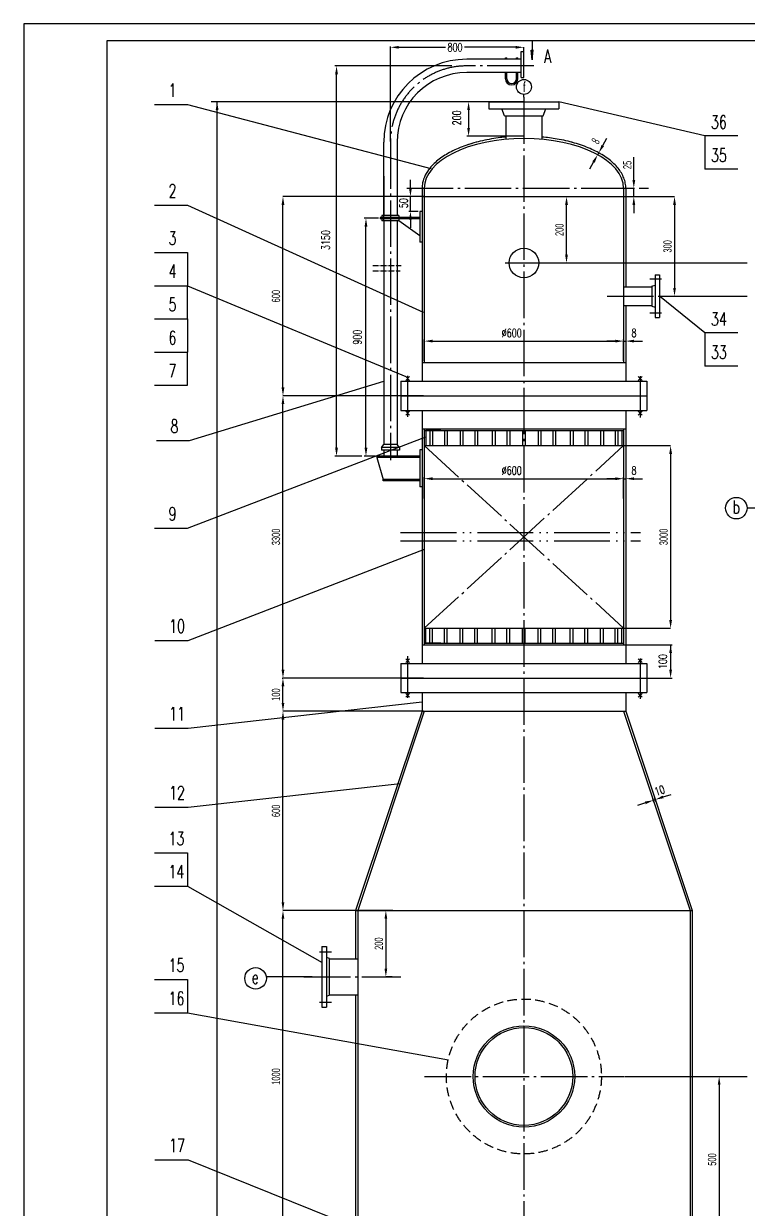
# Model space of a CAD drawing. Extents: x -16247 to -10307, y 4801 to 15314.
# Drawn here: x -16247 to -14069, y 11746 to 15314 of the extents above; entities that cross this region are included whole.
import ezdxf

# ---------------------------------------------------------------- set-up
doc = ezdxf.new("R2010")
doc.units = 0
doc.header["$LTSCALE"] = 70
doc.header["$MEASUREMENT"] = 0
for name, pattern in [('ACAD_ISO05W100', [33, 24, -3, 0, -3, 0, -3]), ('CENTER', [2.5, 2, -0.2, 0.1, -0.2]), ('DASHED', [0.6, 0.4, -0.2]), ('PHANTOM', [2.3, 1.5, -0.2, 0.1, -0.2, 0.1, -0.2])]:
    doc.linetypes.add(name, pattern=pattern)
doc.layers.get('0').update_dxf_attribs({"linetype": 'CONTINUOUS'})
for name, color, linetype in [('1', 1, 'CENTER'), ('2', 2, 'DASHED'), ('3', 3, 'CONTINUOUS'), ('5', 5, 'PHANTOM'), ('6', 6, 'CONTINUOUS'), ('LS', 3, 'CONTINUOUS')]:
    doc.layers.add(name, color=color, linetype=linetype)
doc.styles.add('HZ', font='TXT.SHX', dxfattribs={"width": 0.7, "bigfont": 'HZTXT.SHX'})
doc.styles.add('HZ1', font='TXT.SHX', dxfattribs={"width": 0.7, "bigfont": 'HZTXT.SHX'})
doc.styles.get("Standard").update_dxf_attribs({"font": 'GBTXT', "width": 0.67, "bigfont": 'INTECAD'})

msp = doc.modelspace()

# ---------------------------------------------------------------- hatches: boundary and pattern name
at = {"layer": '3'}
h = msp.add_hatch(color=256, dxfattribs=at)
h.paths.add_polyline_path([(-14713.8, 15233.6), (-14716.8, 15233.6), (-14716.8, 15204.7)])
h.paths.add_polyline_path([(-14716.8, 15233.6), (-14719.8, 15233.6), (-14716.8, 15204.7)])

# ---------------------------------------------------------------- linework, layer by layer
for p, q in [((-16247.2, 15313.7), (-16247.2, 4801.2)), ((-10307.2, 15313.7), (-16247.2, 15313.7)), ((-15143.4, 14958.6), (-15143.4, 15245)), ((-15118.4, 15242.6), (-14977.8, 15242.6)), ((-14766.5, 15242.6), (-14920, 15242.6)), ((-14741.5, 15165.2), (-14741.5, 15243.1)), ((-14958.9, 15186.6), (-15310.5, 15186.6)), ((-15305.5, 14036.4), (-15305.5, 15161.6)), ((-14741.5, 15092.2), (-14741.5, 15101)), ((-15853.7, 15069.9), (-15753.7, 15069.9)), ((-15753.7, 15069.9), (-15021.5, 14877.8)), ((-14741.5, 15078.7), (-15683.4, 15078.7)), ((-15665.1, 4989.8), (-15665.1, 15078.7)), ((-14743.5, 15078.7), (-14908.1, 15078.7)), ((-14197.2, 14975.8), (-14636.2, 15078.7)), ((-14908.1, 15053.7), (-14908.1, 14999.8)), ((-14743.5, 14974.8), (-14913.6, 14974.8)), ((-14504, 14946.6), (-14491.8, 14968.5)), ((-14197.2, 14975.8), (-14197.2, 14875.8)), ((-14097.2, 14975.8), (-14197.2, 14975.8)), ((-14519.4, 14918.9), (-14519.5, 14919)), ((-14519.4, 14918.9), (-14516.1, 14924.8)), ((-14516.1, 14924.8), (-14516.2, 14924.8)), ((-14531.7, 14897.2), (-14544, 14875.4)), ((-14410.7, 14843.1), (-14410.7, 14912.2)), ((-15083.1, 14818.1), (-15083.1, 14843.1)), ((-14097.2, 14875.8), (-14197.2, 14875.8)), ((-14428.8, 14818.1), (-14410.7, 14818.1)), ((-14410.7, 14793.1), (-14410.7, 14818.1)), ((-15043.5, 14793.1), (-15466.8, 14793.1)), ((-15060.2, 14793.1), (-15088.1, 14793.1)), ((-15083.1, 14748.6), (-15083.1, 14793.1)), ((-14739.5, 14793.1), (-14613.3, 14793.1)), ((-14432.8, 14793.1), (-14288.1, 14793.1)), ((-15853.7, 14767.2), (-15753.7, 14767.2)), ((-15753.7, 14767.2), (-15044.4, 14444.5)), ((-15466.8, 14218.1), (-15466.8, 14768.1)), ((-15060.2, 14748.6), (-15088.1, 14748.6)), ((-14613.3, 14618.1), (-14613.3, 14768.1)), ((-14410.7, 14768.1), (-14410.7, 14743.1)), ((-14288.1, 14768.1), (-14288.1, 14518.1)), ((-15179.4, 14727.9), (-15222, 14727.9)), ((-15217, 14036.4), (-15217, 14702.9)), ((-15083.1, 14723.6), (-15083.1, 14698.6)), ((-15853.7, 14624.7), (-15753.7, 14624.7)), ((-15753.7, 14624.7), (-15753.7, 14524.7)), ((-14739.5, 14593.1), (-14214.5, 14593.1)), ((-14330.2, 14593.1), (-14069.4, 14593.1)), ((-15853.7, 14524.7), (-15753.7, 14524.7)), ((-15753.7, 14524.7), (-15097.3, 14251.1)), ((-15753.7, 14424.7), (-15753.7, 14524.7)), ((-14327.7, 14544), (-14362.9, 14544)), ((-14197.2, 14382.7), (-14333.5, 14493)), ((-14330.2, 14493.1), (-14069.4, 14493.1)), ((-14303.4, 14493.1), (-14288.1, 14493.1)), ((-15853.7, 14424.7), (-15753.7, 14424.7)), ((-15753.7, 14424.7), (-15753.7, 14324.7)), ((-14327.7, 14442.2), (-14362.9, 14442.2)), ((-14197.2, 14382.7), (-14197.2, 14282.7)), ((-14097.2, 14382.7), (-14197.2, 14382.7)), ((-15041.5, 14298.1), (-15041.5, 14362.8)), ((-15016.5, 14357.8), (-14466.5, 14357.8)), ((-14466.5, 14357.8), (-14491.5, 14357.8)), ((-14441.5, 14298.1), (-14441.5, 14362.8)), ((-14441.5, 14357.8), (-14434.8, 14357.8)), ((-14409.8, 14357.8), (-14384.8, 14357.8)), ((-15853.7, 14324.7), (-15753.7, 14324.7)), ((-15753.7, 14224.7), (-15753.7, 14324.7)), ((-14097.2, 14282.7), (-14197.2, 14282.7)), ((-15747.9, 14058.3), (-15163.3, 14236.9)), ((-15085.7, 14239.5), (-15097.3, 14251.1)), ((-15097.3, 14239.5), (-15085.7, 14251.1)), ((-14385.7, 14239.5), (-14397.3, 14251.1)), ((-14397.3, 14239.5), (-14385.7, 14251.1)), ((-15853.7, 14224.7), (-15753.7, 14224.7)), ((-15043.5, 14193.1), (-15466.8, 14193.1)), ((-15050.2, 14193.1), (-15466.8, 14193.1)), ((-15466.8, 13368.1), (-15466.8, 14168.1)), ((-15097.3, 14146.7), (-15085.7, 14135)), ((-15085.7, 14146.7), (-15097.3, 14135)), ((-14397.3, 14146.7), (-14385.7, 14135)), ((-14385.7, 14146.7), (-14397.3, 14135)), ((-15847.9, 14058.3), (-15747.9, 14058.3)), ((-15753.7, 13794.4), (-15036.7, 14069.2)), ((-15041.5, 14088.1), (-14441.5, 14088.1)), ((-14991.5, 14088.1), (-15036.5, 14088.1)), ((-14991.5, 14088.1), (-15036.5, 14088.1)), ((-15024.7, 14088.1), (-15024.7, 14043.1)), ((-15016.4, 14088.1), (-15016.4, 14043.1)), ((-14980.5, 14088.1), (-14980.5, 14043.1)), ((-14972.3, 14088.1), (-14972.3, 14043.1)), ((-14933.4, 14088.1), (-14933.4, 14043.1)), ((-14925.2, 14088.1), (-14925.2, 14043.1)), ((-14889.3, 14088.1), (-14889.3, 14043.1)), ((-14881.1, 14088.1), (-14881.1, 14043.1)), ((-14836.7, 14088.1), (-14836.7, 14043.1)), ((-14828.5, 14088.1), (-14828.5, 14043.1)), ((-14792.6, 14088.1), (-14792.6, 14043.1)), ((-14784.3, 14088.1), (-14784.3, 14043.1)), ((-14745.7, 14088.1), (-14745.7, 14043.1)), ((-14737.5, 14088.1), (-14737.5, 14043.1)), ((-14698.6, 14088.1), (-14698.6, 14043.1)), ((-14690.4, 14088.1), (-14690.4, 14043.1)), ((-14654.5, 14088.1), (-14654.5, 14043.1)), ((-14646.2, 14088.1), (-14646.2, 14043.1)), ((-14601.9, 14088.1), (-14601.9, 14043.1)), ((-14593.7, 14088.1), (-14593.7, 14043.1)), ((-14557.8, 14088.1), (-14557.8, 14043.1)), ((-14549.5, 14088.1), (-14549.5, 14043.1)), ((-14510.6, 14088.1), (-14510.6, 14043.1)), ((-14502.4, 14088.1), (-14502.4, 14043.1)), ((-14491.5, 14088.1), (-14446.5, 14088.1)), ((-14491.5, 14088.1), (-14446.5, 14088.1)), ((-14466.5, 14088.1), (-14466.5, 14043.1)), ((-14458.3, 14088.1), (-14458.3, 14043.1)), ((-15041.5, 14043.1), (-14441.5, 14043.1)), ((-15039.5, 14043.1), (-14299.9, 14043.1)), ((-15229.5, 14011.4), (-15310.5, 14011.4)), ((-15189, 14011.4), (-15222, 14011.4)), ((-14299.9, 14018.1), (-14299.9, 13518.1)), ((-15041.5, 13883.7), (-15041.5, 13948.4)), ((-15016.5, 13943.4), (-14466.5, 13943.4)), ((-14466.5, 13943.4), (-14491.5, 13943.4)), ((-14441.5, 13883.7), (-14441.5, 13948.4)), ((-14441.5, 13943.4), (-14434.8, 13943.4)), ((-14409.8, 13943.4), (-14384.8, 13943.4)), ((-13890.5, 13854.8), (-14069.5, 13854.8)), ((-15853.7, 13794.4), (-15753.7, 13794.4)), ((-15752.2, 13456.1), (-15041, 13730.9)), ((-15041.5, 13493.1), (-14441.5, 13493.1)), ((-15039.5, 13493.1), (-14299.9, 13493.1)), ((-15024.7, 13448.1), (-15024.7, 13493.1)), ((-15016.4, 13448.1), (-15016.4, 13493.1)), ((-14980.5, 13448.1), (-14980.5, 13493.1)), ((-14972.3, 13448.1), (-14972.3, 13493.1)), ((-14933.4, 13448.1), (-14933.4, 13493.1)), ((-14925.2, 13448.1), (-14925.2, 13493.1)), ((-14889.3, 13448.1), (-14889.3, 13493.1)), ((-14881.1, 13448.1), (-14881.1, 13493.1)), ((-14836.7, 13448.1), (-14836.7, 13493.1)), ((-14828.5, 13448.1), (-14828.5, 13493.1)), ((-14792.6, 13448.1), (-14792.6, 13493.1)), ((-14784.3, 13448.1), (-14784.3, 13493.1)), ((-14745.7, 13448.1), (-14745.7, 13493.1)), ((-14737.5, 13448.1), (-14737.5, 13493.1)), ((-14698.6, 13448.1), (-14698.6, 13493.1)), ((-14690.4, 13448.1), (-14690.4, 13493.1)), ((-14654.5, 13448.1), (-14654.5, 13493.1)), ((-14646.2, 13448.1), (-14646.2, 13493.1)), ((-14601.9, 13448.1), (-14601.9, 13493.1)), ((-14593.7, 13448.1), (-14593.7, 13493.1)), ((-14557.8, 13448.1), (-14557.8, 13493.1)), ((-14549.5, 13448.1), (-14549.5, 13493.1)), ((-14510.6, 13448.1), (-14510.6, 13493.1)), ((-14502.4, 13448.1), (-14502.4, 13493.1)), ((-14466.5, 13448.1), (-14466.5, 13493.1)), ((-14458.3, 13448.1), (-14458.3, 13493.1)), ((-15852.2, 13456.1), (-15752.2, 13456.1)), ((-15041.5, 13448.1), (-14441.5, 13448.1)), ((-14991.5, 13448.1), (-15036.5, 13448.1)), ((-14491.5, 13448.1), (-14446.5, 13448.1)), ((-14434.8, 13443.1), (-14294.9, 13443.1)), ((-14299.9, 13443.1), (-14299.9, 13368.1)), ((-15097.3, 13389.5), (-15085.7, 13401.1)), ((-15085.7, 13389.5), (-15097.3, 13401.1)), ((-14397.3, 13389.5), (-14385.7, 13401.1)), ((-14385.7, 13389.5), (-14397.3, 13401.1)), ((-15468.8, 13343.1), (-15466.8, 13343.1)), ((-15043.5, 13343.1), (-15466.8, 13343.1)), ((-14429.8, 13343.1), (-14294.9, 13343.1)), ((-15466.8, 13268.1), (-15466.8, 13318.1)), ((-15085.7, 13296.7), (-15097.3, 13285)), ((-15097.3, 13296.7), (-15085.7, 13285)), ((-14385.7, 13296.7), (-14397.3, 13285)), ((-14397.3, 13296.7), (-14385.7, 13285)), ((-15752.2, 13192.4), (-15048.2, 13271.1)), ((-15050.2, 13243.1), (-15466.8, 13243.1)), ((-15043.5, 13243.1), (-15466.8, 13243.1)), ((-15466.8, 12668.1), (-15466.8, 13218.1)), ((-15852.2, 13192.4), (-15752.2, 13192.4)), ((-15752.2, 12954), (-15114, 13025.4)), ((-14322.4, 12984.9), (-14298.7, 12992.8)), ((-15852.2, 12954), (-15752.2, 12954)), ((-14375.8, 12967.1), (-14399.6, 12959.2)), ((-14350.3, 12969.7), (-14353.7, 12979.8)), ((-14352.1, 12975), (-14346.1, 12977)), ((-14344.3, 12971.7), (-14347.7, 12981.8)), ((-15853.7, 12816.7), (-15753.7, 12816.7)), ((-15753.7, 12816.7), (-15753.7, 12716.7)), ((-15853.7, 12716.7), (-15753.7, 12716.7)), ((-15753.7, 12716.7), (-15348.4, 12486)), ((-15136.4, 12643.1), (-15466.8, 12643.1)), ((-15250.2, 12643.1), (-15466.8, 12643.1)), ((-15138.4, 12643.1), (-15157.1, 12643.1)), ((-15466.8, 11668.1), (-15466.8, 12618.1)), ((-15157.1, 12618.1), (-15157.1, 12468.1)), ((-15357.1, 12518.9), (-15321.1, 12518.9)), ((-15853.7, 12435.3), (-15753.7, 12435.3)), ((-15753.7, 12435.3), (-15753.7, 12335.3)), ((-15138.4, 12443.1), (-15157.1, 12443.1)), ((-15357.1, 12367.2), (-15321.1, 12367.2)), ((-15853.7, 12335.3), (-15753.7, 12335.3)), ((-15753.7, 12335.3), (-14968.7, 12193)), ((-14437.7, 12143.1), (-14153.9, 12143.1)), ((-14330.2, 12143.1), (-14069.4, 12143.1)), ((-14153.9, 12118.1), (-14153.9, 11668.1)), ((-15852.2, 11892.4), (-15752.2, 11892.4)), ((-15752.2, 11892.4), (-15119.3, 11637.5))]:
    msp.add_line(p, q)
at = {"linetype": 'CENTER'}
for p, q in [((-15091.5, 14253.5), (-15091.5, 14129.7)), ((-14391.5, 14252.6), (-14391.5, 14127.8)), ((-15091.5, 13408.8), (-15091.5, 13283.4)), ((-14391.5, 13401.7), (-14391.5, 13280.3))]:
    msp.add_line(p, q, dxfattribs=at)
at = {"ltscale": 10}
for p, q in [((-15036.5, 14088.1), (-15036.5, 14043.1)), ((-15036.5, 14088.1), (-15036.5, 14043.1)), ((-14446.5, 14088.1), (-14446.5, 14043.1)), ((-14446.5, 14088.1), (-14446.5, 14043.1)), ((-15036.5, 13448.1), (-15036.5, 13493.1)), ((-14446.5, 13448.1), (-14446.5, 13493.1))]:
    msp.add_line(p, q, dxfattribs=at)
at = {"color": 0}
msp.add_line((-15378.8, 12443.1), (-15517, 12443.1), dxfattribs=at)
for centre, radius in [((-14741.5, 15123.4), 22.5), ((-14102, 13854.8), 32.5), ((-15549.2, 12438.6), 32.5)]:
    msp.add_circle(centre, radius)
for points in [[(-15118.4, 15246.8), (-15118.4, 15238.4), (-15143.4, 15242.6)], [(-14766.5, 15246.8), (-14766.5, 15238.4), (-14741.5, 15242.6)], [(-15309.7, 15161.6), (-15301.4, 15161.6), (-15305.5, 15186.6)], [(-15669.3, 15053.7), (-15660.9, 15053.7), (-15665.1, 15078.7)], [(-14912.2, 15053.7), (-14903.9, 15053.7), (-14908.1, 15078.7)], [(-14912.2, 14999.8), (-14903.9, 14999.8), (-14908.1, 14974.8)], [(-14507.7, 14948.7), (-14500.4, 14944.6), (-14516.2, 14924.8)], [(-14535.4, 14899.2), (-14528.1, 14895.1), (-14519.5, 14919)], [(-14406.5, 14843.1), (-14414.8, 14843.1), (-14410.7, 14818.1)], [(-15087.3, 14818.1), (-15078.9, 14818.1), (-15083.1, 14793.1)], [(-15471, 14768.1), (-15462.6, 14768.1), (-15466.8, 14793.1)], [(-14617.5, 14768.1), (-14609.1, 14768.1), (-14613.3, 14793.1)], [(-14406.5, 14768.1), (-14414.8, 14768.1), (-14410.7, 14793.1)], [(-14292.3, 14768.1), (-14284, 14768.1), (-14288.1, 14793.1)], [(-15087.3, 14723.6), (-15078.9, 14723.6), (-15083.1, 14748.6)], [(-15221.2, 14702.9), (-15212.8, 14702.9), (-15217, 14727.9)], [(-14617.5, 14618.1), (-14609.1, 14618.1), (-14613.3, 14593.1)], [(-14292.3, 14518.1), (-14284, 14518.1), (-14288.1, 14493.1)], [(-15016.5, 14362), (-15016.5, 14353.6), (-15041.5, 14357.8)], [(-14466.5, 14362), (-14466.5, 14353.6), (-14441.5, 14357.8)], [(-14466.5, 14362), (-14466.5, 14353.6), (-14441.5, 14357.8)], [(-14409.8, 14362), (-14409.8, 14353.6), (-14434.8, 14357.8)], [(-15471, 14218.1), (-15462.6, 14218.1), (-15466.8, 14193.1)], [(-15471, 14168.1), (-15462.6, 14168.1), (-15466.8, 14193.1)], [(-15309.7, 14036.4), (-15301.3, 14036.4), (-15305.5, 14011.4)], [(-15221.2, 14036.4), (-15212.8, 14036.4), (-15217, 14011.4)], [(-14304.1, 14018.1), (-14295.7, 14018.1), (-14299.9, 14043.1)], [(-15016.5, 13947.6), (-15016.5, 13939.2), (-15041.5, 13943.4)], [(-14466.5, 13947.6), (-14466.5, 13939.2), (-14441.5, 13943.4)], [(-14466.5, 13947.6), (-14466.5, 13939.2), (-14441.5, 13943.4)], [(-14409.8, 13947.6), (-14409.8, 13939.2), (-14434.8, 13943.4)], [(-14304.1, 13518.1), (-14295.7, 13518.1), (-14299.9, 13493.1)], [(-14304.1, 13418.1), (-14295.7, 13418.1), (-14299.9, 13443.1)], [(-15471, 13368.1), (-15462.6, 13368.1), (-15466.8, 13343.1)], [(-15471, 13318.1), (-15462.6, 13318.1), (-15466.8, 13343.1)], [(-14304.1, 13368.1), (-14295.7, 13368.1), (-14299.9, 13343.1)], [(-15471, 13268.1), (-15462.6, 13268.1), (-15466.8, 13243.1)], [(-15471, 13218.1), (-15462.6, 13218.1), (-15466.8, 13243.1)], [(-14323.7, 12988.9), (-14321.1, 12981), (-14346.1, 12977)], [(-14377.2, 12971.1), (-14374.5, 12963.2), (-14352.1, 12975)], [(-15471, 12668.1), (-15462.6, 12668.1), (-15466.8, 12643.1)], [(-15471, 12618.1), (-15462.6, 12618.1), (-15466.8, 12643.1)], [(-15161.2, 12618.1), (-15152.9, 12618.1), (-15157.1, 12643.1)], [(-15161.2, 12468.1), (-15152.9, 12468.1), (-15157.1, 12443.1)], [(-14158, 12118.1), (-14149.7, 12118.1), (-14153.9, 12143.1)]]:
    msp.add_solid(points)
at = {"layer": '1'}
for p, q in [((-14712, 15186.6), (-14913.4, 15186.6)), ((-15143.4, 14956.6), (-15143.3, 13998.9)), ((-14797.5, 14593.1), (-14676, 14593.1)), ((-14491.1, 14493.1), (-14305.4, 14493.1)), ((-15403.9, 12443.1), (-15111.6, 12443.1))]:
    msp.add_line(p, q, dxfattribs=at)
at = {"layer": '1', "linetype": 'CENTER'}
msp.add_line((-15094.4, 14818.1), (-14366, 14818.1), dxfattribs=at)
at = {"layer": '1'}
msp.add_arc((-14913.4, 14956.6), 230, 90, 180, dxfattribs=at)
at = {"layer": '2'}
msp.add_circle((-14741.5, 12143.1), 233.3, dxfattribs=at)
at = {"layer": '3'}
for p, q in [((-14719.8, 15233.6), (-14716.8, 15233.6)), ((-14716.8, 15204.7), (-14719.8, 15233.6)), ((-14716.8, 15262.6), (-14716.8, 15204.7)), ((-14713.8, 15233.6), (-14716.8, 15233.6)), ((-14716.8, 15204.7), (-14713.8, 15233.6)), ((-14810, 15206.6), (-14913.3, 15206.6)), ((-14749.7, 15230.2), (-14741.5, 15230.2)), ((-14846.8, 15078.7), (-14636.2, 15078.7)), ((-14846.8, 15078.7), (-14846.8, 15057.4)), ((-14846.8, 15057.4), (-14636.2, 15057.4)), ((-14799.9, 15036.7), (-14807.6, 15057.4)), ((-14683.1, 15036.7), (-14675.4, 15057.4)), ((-14636.2, 15078.7), (-14636.2, 15057.4)), ((-14799.9, 15036.7), (-14683.1, 15036.7)), ((-14795.5, 15036.7), (-14795.5, 14965.6)), ((-14687.5, 15036.7), (-14687.5, 14965.6)), ((-15163.3, 14719.2), (-15163.4, 14956.6)), ((-15048.2, 14793.1), (-14434.8, 14793.1)), ((-14346.8, 14557.6), (-14333.5, 14557.6)), ((-14346.8, 14557.6), (-14346.8, 14428.6)), ((-14333.5, 14557.6), (-14333.5, 14428.4)), ((-14441.5, 14521.6), (-14356.1, 14521.6)), ((-14356.1, 14523.3), (-14346.8, 14526.2)), ((-14356.1, 14523.3), (-14356.1, 14462.8)), ((-14441.5, 14464.6), (-14356.1, 14464.6)), ((-14356.1, 14462.8), (-14346.8, 14459.9)), ((-14346.8, 14428.6), (-14333.5, 14428.6)), ((-15048.2, 14293.1), (-14434.8, 14293.1)), ((-15111.5, 14237.1), (-15111.5, 14149.1)), ((-15111.5, 14237.1), (-14371.5, 14237.1)), ((-14371.5, 14237.1), (-14371.5, 14149.1)), ((-15111.5, 14193.1), (-14371.5, 14193.1)), ((-15111.5, 14149.1), (-14371.5, 14149.1)), ((-15048.2, 14093.1), (-14434.8, 14093.1)), ((-15041.5, 14043.1), (-14441.5, 14043.1)), ((-15041.5, 14043.1), (-14441.5, 14043.1)), ((-15165, 13937.3), (-15165, 13941)), ((-15041.5, 13493.1), (-14441.5, 13493.1)), ((-15048.2, 13443.1), (-14434.8, 13443.1)), ((-15111.5, 13387.1), (-14371.5, 13387.1)), ((-15111.5, 13387.1), (-15111.5, 13299.1)), ((-14371.5, 13387.1), (-14371.5, 13299.1)), ((-15111.5, 13343.1), (-14371.5, 13343.1)), ((-15111.5, 13299.1), (-14371.5, 13299.1)), ((-15048.2, 13243.1), (-15248.2, 12643.1)), ((-15041.5, 13243.1), (-15241.5, 12643.1)), ((-15048.2, 13243.1), (-14434.8, 13243.1)), ((-14441.5, 13243.1), (-14241.5, 12643.1)), ((-14434.8, 13243.1), (-14234.8, 12643.1)), ((-15248.2, 12643.1), (-14234.8, 12643.1)), ((-15349.4, 12534.1), (-15336.1, 12534.1)), ((-15349.4, 12534.1), (-15349.4, 12352.1)), ((-15336.1, 12534.1), (-15336.1, 12352.1)), ((-15326.8, 12498.3), (-15336.1, 12501.7)), ((-15326.8, 12387.8), (-15326.8, 12498.3)), ((-15326.8, 12497.1), (-15241.5, 12497.1)), ((-15326.8, 12387.8), (-15336.1, 12384.5)), ((-15326.8, 12389.1), (-15241.5, 12389.1)), ((-15349.4, 12352.1), (-15336.1, 12352.1))]:
    msp.add_line(p, q, dxfattribs=at)
at = {"layer": '3', "color": 1, "linetype": 'CENTER'}
msp.add_line((-14741.5, 15092.2), (-14741.5, 6492), dxfattribs=at)
at = {"layer": '3', "ltscale": 10}
for p, q in [((-15048.2, 14818.1), (-15048.2, 14237.1)), ((-15041.5, 14818.1), (-15041.5, 14293.1)), ((-14441.5, 14818.1), (-14441.5, 14293.1)), ((-14434.8, 14818.1), (-14434.8, 14521.6)), ((-14434.8, 14464.6), (-14434.8, 14237.1)), ((-15048.2, 14149.1), (-15048.2, 13387.1)), ((-14434.8, 14149.1), (-14434.8, 13387.1)), ((-15041.5, 14093.1), (-15041.5, 13443.1)), ((-14441.5, 14093.1), (-14441.5, 13443.1)), ((-15048.2, 13299.1), (-15048.2, 13243.1)), ((-14434.8, 13299.1), (-14434.8, 13243.1)), ((-15248.2, 12643.1), (-15248.2, 12497.1)), ((-15241.5, 12643.1), (-15241.5, 11643.1)), ((-14241.5, 12643.1), (-14241.5, 11643.1)), ((-14234.8, 12643.1), (-14234.8, 11643.1)), ((-15248.2, 12389.1), (-15248.2, 11643.1))]:
    msp.add_line(p, q, dxfattribs=at)
at = {"layer": '3', "linetype": 'CENTER'}
for p, q in [((-15041.5, 13493.1), (-14441.5, 14043.1)), ((-15041.5, 14043.1), (-14441.5, 13493.1))]:
    msp.add_line(p, q, dxfattribs=at)
at = {"layer": '3'}
for centre, radius in [((-14741.5, 14593.1), 44.5), ((-14741.5, 12143.1), 152.8), ((-14741.5, 12143.1), 147.2)]:
    msp.add_circle(centre, radius, dxfattribs=at)
for radius in [250, 210]:
    msp.add_arc((-14913.4, 14956.6), radius, 90, 180, dxfattribs=at)
msp.add_ellipse((-14741.5, 14818.1), major_axis=(-300, 0), ratio=0.5, start_param=3.141593, end_param=6.283185, dxfattribs=at)
for points, knots in [([(-14795.5, 14972.3), (-14800.9, 14971.9), (-14806.4, 14971.3), (-14830.4, 14968.4), (-14848.6, 14965.3), (-14883.7, 14957.4), (-14900.5, 14952.6), (-14932, 14941.6), (-14946.8, 14935.3), (-14973.7, 14921.3), (-14985.9, 14913.7), (-15007.4, 14897.3), (-15016.6, 14888.5), (-15030, 14872.2), (-15034.8, 14864.9), (-15042.3, 14849.8), (-15045, 14842.1), (-15047.6, 14828.9), (-15048.2, 14823.5), (-15048.2, 14818.1)], [4.891443, 4.891443, 4.891443, 4.891443, 4.94605, 4.94605, 5.135591, 5.135591, 5.325131, 5.325131, 5.514671, 5.514671, 5.704211, 5.704211, 5.893751, 5.893751, 6.038845, 6.038845, 6.183939, 6.183939, 6.283185, 6.283185, 6.283185, 6.283185]), ([(-14883.5, 14957.1), (-14894.8, 14954.1), (-14905.7, 14950.8), (-14932, 14941.6), (-14946.8, 14935.3), (-14973.7, 14921.3), (-14985.9, 14913.7), (-15007.4, 14897.3), (-15016.6, 14888.5), (-15030, 14872.2), (-15034.8, 14864.9), (-15042.3, 14849.8), (-15045, 14842.1), (-15047.6, 14828.9), (-15048.2, 14823.5), (-15048.2, 14818.1)], [5.199113, 5.199113, 5.199113, 5.199113, 5.325131, 5.325131, 5.514671, 5.514671, 5.704211, 5.704211, 5.893751, 5.893751, 6.038845, 6.038845, 6.183939, 6.183939, 6.283185, 6.283185, 6.283185, 6.283185]), ([(-14434.8, 14818.1), (-14434.8, 14823.3), (-14435.3, 14828.5), (-14437.3, 14838.9), (-14438.8, 14844.1), (-14442.7, 14854.2), (-14445.2, 14859.2), (-14453.8, 14873.8), (-14461.3, 14883.1), (-14479.5, 14900.6), (-14490.2, 14908.9), (-14514.3, 14924.2), (-14527.7, 14931.2), (-14557, 14943.9), (-14572.7, 14949.5), (-14606, 14959.2), (-14623.6, 14963.2), (-14656.6, 14968.9), (-14672, 14970.9), (-14687.5, 14972.3)], [3.141593, 3.141593, 3.141593, 3.141593, 3.237638, 3.237638, 3.333684, 3.333684, 3.42973, 3.42973, 3.61927, 3.61927, 3.80881, 3.80881, 3.99835, 3.99835, 4.18789, 4.18789, 4.37743, 4.37743, 4.533558, 4.533558, 4.533558, 4.533558]), ([(-14434.8, 14818.1), (-14434.8, 14823.3), (-14435.3, 14828.5), (-14437.3, 14838.9), (-14438.8, 14844.1), (-14442.7, 14854.2), (-14445.2, 14859.2), (-14453.8, 14873.8), (-14461.3, 14883.1), (-14479.5, 14900.6), (-14490.2, 14908.9), (-14514.3, 14924.2), (-14527.7, 14931.2), (-14557, 14943.9), (-14572.7, 14949.5), (-14592.7, 14955.3), (-14596.1, 14956.2), (-14599.5, 14957.1)], [3.141593, 3.141593, 3.141593, 3.141593, 3.237638, 3.237638, 3.333684, 3.333684, 3.42973, 3.42973, 3.61927, 3.61927, 3.80881, 3.80881, 3.99835, 3.99835, 4.18789, 4.18789, 4.225913, 4.225913, 4.225913, 4.225913])]:
    msp.add_open_spline(points, degree=3, knots=knots, dxfattribs=at)
at = {"layer": '5', "linetype": 'ACAD_ISO05W100', "ltscale": 0.01}
for p, q in [((-15195.9, 14585.5), (-15111.3, 14585.5)), ((-15195.9, 14569), (-15114.4, 14569))]:
    msp.add_line(p, q, dxfattribs=at)
at = {"layer": '5', "linetype": 'ACAD_ISO05W100', "ltscale": 0.1}
for p, q in [((-15112.8, 13781.4), (-14390.7, 13781.4)), ((-15112.8, 13756.4), (-14390.7, 13756.4))]:
    msp.add_line(p, q, dxfattribs=at)
at = {"layer": '6'}
for p, q in [((-15997.2, 15261.6), (-15997.2, 4901.2)), ((-10407.2, 15261.6), (-15997.2, 15261.6))]:
    msp.add_line(p, q, dxfattribs=at)
at = {"layer": '6', "linetype": 'CENTER'}
msp.add_line((-15040.6, 12143.1), (-14439.7, 12143.1), dxfattribs=at)
at = {"layer": 'LS'}
for p, q in [((-14749.7, 15206.6), (-14810, 15206.6)), ((-14797.1, 15211), (-14793.4, 15211)), ((-14797.1, 15206.6), (-14797.1, 15211)), ((-14793.4, 15206.6), (-14793.4, 15211)), ((-14763.7, 15211), (-14760, 15211)), ((-14763.7, 15206.6), (-14763.7, 15211)), ((-14760, 15206.6), (-14760, 15211)), ((-14749.7, 15151.9), (-14749.7, 15230.2)), ((-14741.5, 15151.9), (-14741.5, 15230.2)), ((-14749.7, 15166.6), (-14913.4, 15166.6)), ((-14797.1, 15148.1), (-14797.1, 15166.6)), ((-14793.4, 15148.1), (-14793.4, 15166.6)), ((-14763.7, 15148.1), (-14763.7, 15166.6)), ((-14760, 15148.1), (-14760, 15166.6)), ((-14749.7, 15151.9), (-14741.5, 15151.9)), ((-15123.4, 14956.6), (-15123.3, 14735.7)), ((-15163.3, 14854.7), (-15163.3, 14735.7)), ((-15123.3, 14854.7), (-15123.3, 14735.7)), ((-15168.9, 14735.7), (-15168.9, 14730.1)), ((-15117.8, 14735.7), (-15168.9, 14735.7)), ((-15117.8, 14735.7), (-15117.8, 14730.1)), ((-15048.1, 14748.6), (-15055.2, 14748.6)), ((-15055.2, 14748.6), (-15055.2, 14656)), ((-15055.2, 14730.1), (-15174.4, 14730.1)), ((-15174.4, 14730.1), (-15174.4, 14725.7)), ((-15055.2, 14725.7), (-15174.4, 14725.7)), ((-15168.9, 14725.7), (-15168.9, 14720.1)), ((-15117.8, 14720.1), (-15168.9, 14720.1)), ((-15163.3, 14720.1), (-15163.3, 14046.1)), ((-15123.3, 14720.1), (-15123.3, 14046.1)), ((-15117.8, 14725.7), (-15117.8, 14720.1)), ((-15055.2, 14674.5), (-15117.8, 14720.1)), ((-15048.1, 14656), (-15055.2, 14656)), ((-15170.6, 14036.9), (-15163.4, 14046.1)), ((-15116.1, 14036.9), (-15170.6, 14036.9)), ((-15170.6, 14036.9), (-15170.6, 14029.5)), ((-15116.1, 14029.5), (-15170.6, 14029.5)), ((-15123.4, 14046.1), (-15163.4, 14046.1)), ((-15163.4, 14029.5), (-15163.4, 14011.4)), ((-15116.1, 14036.9), (-15123.4, 14046.1)), ((-15123.4, 14029.5), (-15123.4, 14011.4)), ((-15116.1, 14036.9), (-15116.1, 14029.5)), ((-15048.2, 14029.9), (-15055.2, 14029.9)), ((-15055.2, 14029.9), (-15055.2, 13918.8)), ((-15055.2, 14011.4), (-15184, 14011.4)), ((-15184, 14011.4), (-15184, 14007.7)), ((-15055.2, 14007.7), (-15184, 14007.7)), ((-15184, 14007.7), (-15165, 13941)), ((-15055.2, 13941), (-15165, 13941)), ((-15055.2, 13937.3), (-15165, 13937.3)), ((-15048.2, 13918.8), (-15055.2, 13918.8))]:
    msp.add_line(p, q, dxfattribs=at)
for radius in [18.5, 14.8]:
    msp.add_arc((-14778.5, 15148.1), radius, 180, 0, dxfattribs=at)

# ---------------------------------------------------------------- texts
at = {"style": 'HZ1', "width": 0.7}
for s, p in [('1', (-15811.4, 15093.2)), ('36', (-14178.6, 14997.4)), ('35', (-14178.6, 14897.4)), ('2', (-15811.4, 14790.4)), ('3', (-15811.4, 14648)), ('4', (-15811.4, 14548)), ('5', (-15811.4, 14448)), ('34', (-14178.6, 14404.3)), ('6', (-15811.4, 14348)), ('33', (-14178.6, 14304.3)), ('7', (-15811.4, 14248)), ('8', (-15805.6, 14081.6)), ('9', (-15811.4, 13817.7)), ('10', (-15809.9, 13479.4)), ('11', (-15809.9, 13215.6)), ('12', (-15809.9, 12977.3)), ('13', (-15811.4, 12839.9)), ('14', (-15811.4, 12739.9)), ('15', (-15811.4, 12458.5)), ('16', (-15811.4, 12358.5)), ('17', (-15809.9, 11915.6))]:
    msp.add_text(s, height=40, dxfattribs=at).set_placement(p)
at = {"char_height": 25, "attachment_point": 5, "style": 'HZ'}
for s, insert in [('\\A1;800', (-14948.9, 15242.6)), ('\\A1;%%c600', (-14778.2, 14382.4)), ('\\A1;8', (-14410.2, 14382.5)), ('\\A1;%%c600', (-14778.2, 13968)), ('\\A1;8', (-14410.2, 13968.1))]:
    msp.add_mtext(s, dxfattribs=dict(at, insert=insert))
for s, insert, rotation in [('\\A1;200', (-14943.6, 15030), 90), ('\\A1;50', (-15103.8, 14773.2), 90), ('\\A1;3150', (-15338, 14662.2), 90), ('\\A1;900', (-15242.8, 14369.6), 90), ('\\A1;100', (-14323.3, 13392.6), 90), ('\\A1;10', (-14332.9, 13004.4), 18.4349)]:
    msp.add_mtext(s, dxfattribs=dict(at, insert=insert, rotation=rotation))
at = {"char_height": 25, "attachment_point": 5}
for s, insert, rotation in [('\\A1;8', (-14525.7, 14960.2), 60.7431), ('\\A1;25', (-14430.1, 14888.3), 90), ('\\A1;200', (-14634.3, 14693.1), 90), ('\\A1;300', (-14309.1, 14643.1), 90), ('\\A1;600', (-15487.8, 14493.1), 90), ('3300', (-15487.8, 13768.1), 90), ('\\A1;3000', (-14320.9, 13768.1), 90), ('\\A1;100', (-15487.8, 13293.1), 90), ('\\A1;600', (-15487.8, 12943.1), 90), ('\\A1;200', (-15178.1, 12543.1), 90), ('\\A1;1000', (-15487.8, 12143.1), 90), ('\\A1;500', (-14174.9, 11893.1), 90)]:
    msp.add_mtext(s, dxfattribs=dict(at, insert=insert, rotation=rotation))
at = {"layer": '3', "style": 'HZ1'}
for s, height, width, p in [('A', 40, 0.7, (-14681.2, 15196)), ('f', 30, 0.6, (-14744.5, 15108.6)), ('b', 40, 0.7, (-14113.8, 13838.2)), ('e', 40, 0.7, (-15561, 12421.9))]:
    msp.add_text(s, height=height, dxfattribs=dict(at, width=width)).set_placement(p)

doc.saveas('drawing.dxf')
